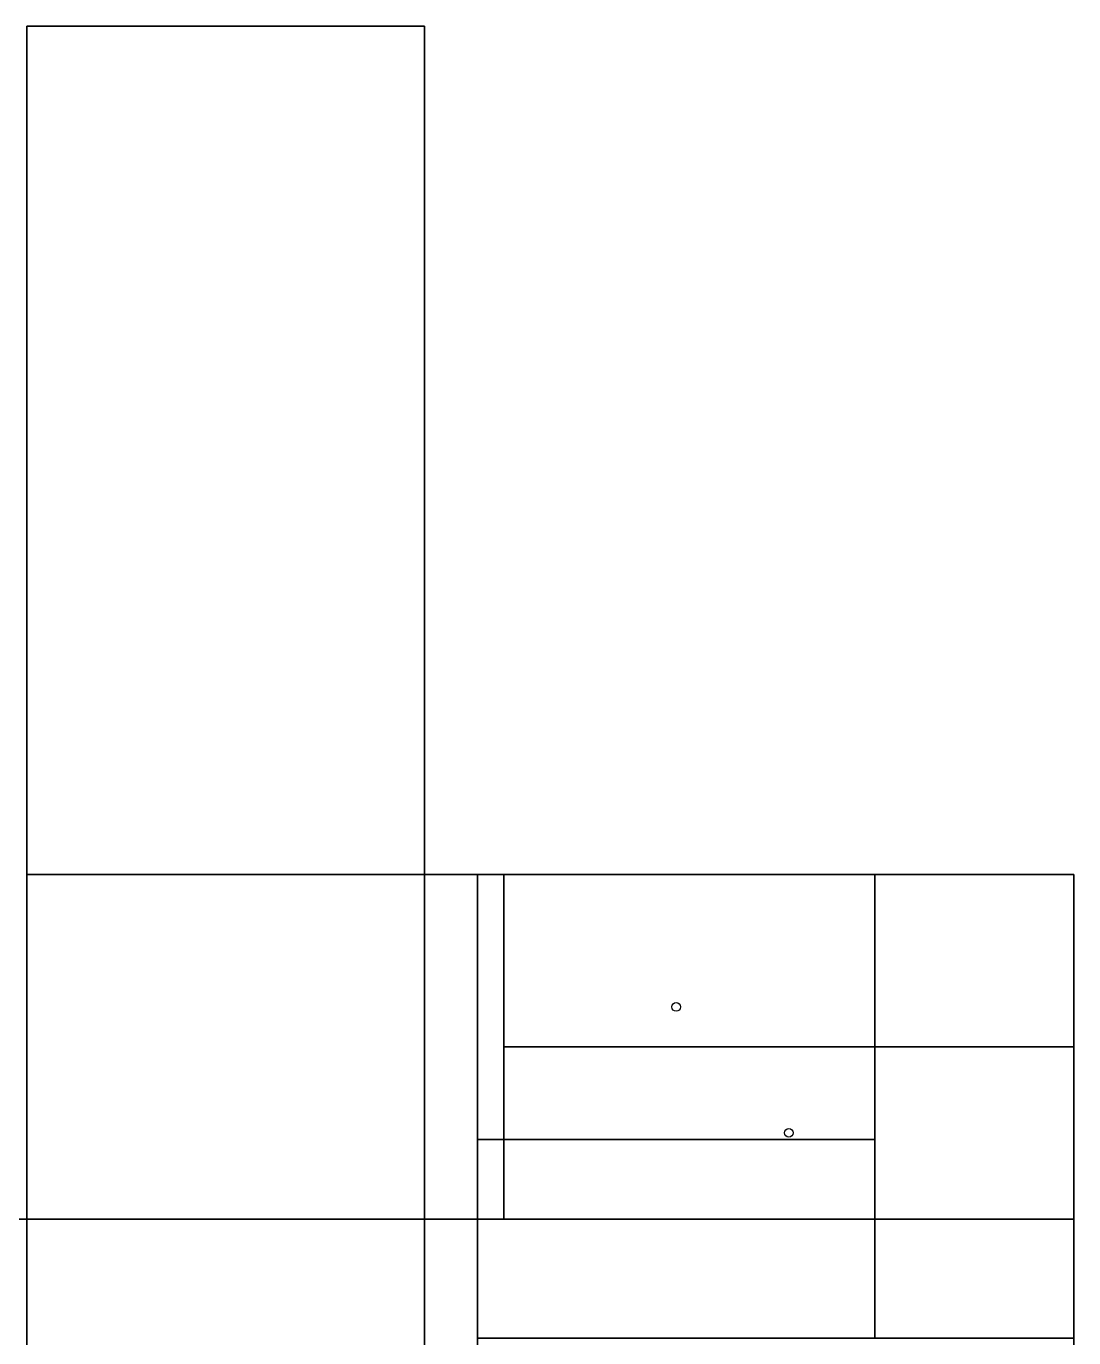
# Model space of a CAD drawing. Header units: metres. Extents: x -14 to 180, y -2 to 171.
# Drawn here: x 52.4 to 100.6, y 110.4 to 170.7 of the extents above; entities that cross this region are included whole.
import ezdxf

# ---------------------------------------------------------------- set-up
doc = ezdxf.new("R2010")
doc.units = ezdxf.units.M

msp = doc.modelspace()

# ---------------------------------------------------------------- linework, layer by layer
at = {"layer": 'FLOOR_1_GAS_STORAGE', "color": 43}
for points in [[(74.3712, 131.6736, 3.048), (74.3712, 131.6736), (70.7136, 131.6736), (70.7136, 131.6736, 3.048)], [(70.7136, 131.6736, 3.048), (70.7136, 131.6736), (70.7136, 115.824), (70.7136, 115.824, 3.048)], [(74.3712, 115.824, 3.048), (74.3712, 115.824), (74.3712, 131.6736), (74.3712, 131.6736, 3.048)], [(70.7136, 115.824, 3.048), (70.7136, 115.824), (74.3712, 115.824), (74.3712, 115.824, 3.048)]]:
    msp.add_3dface(points, dxfattribs=at)
at = {"layer": 'FLOOR_1_GAS_STORAGE', "color": 8}
msp.add_3dface([(74.3712, 131.6736), (74.3712, 115.824), (70.7136, 115.824), (70.7136, 131.6736)], dxfattribs=at)
at = {"layer": 'FLOOR_1_GAS_STORAGE', "color": 15}
msp.add_3dface([(70.7136, 131.6736, 3.048), (70.7136, 115.824, 3.048), (74.3712, 115.824, 3.048), (74.3712, 131.6736, 3.048)], dxfattribs=at)
at = {"layer": 'FLOOR_1_GAS_STORAGE', "color": 143}
msp.add_3dface([(74.3212, 131.6736, 2.3535), (74.3212, 131.6736, 1.1), (70.7636, 131.6736, 1.1), (70.7636, 131.6736, 2.3535)], dxfattribs=at)
at = {"layer": 'FLOOR_1_LAUNDRY', "color": 10}
msp.add_circle((87.478, 119.786, 0.762), 0.2, dxfattribs=at)
msp.add_circle((87.478, 119.786, 0.762), 0.2, dxfattribs=at)
at = {"layer": 'FLOOR_1_LAUNDRY', "color": 43}
for points in [[(74.3712, 123.7488, 3.048), (74.3712, 123.7488), (74.3712, 115.824), (74.3712, 115.824, 3.048)], [(100.584, 123.7488, 3.048), (100.584, 123.7488), (74.3712, 123.7488), (74.3712, 123.7488, 3.048)], [(100.584, 115.824, 3.048), (100.584, 115.824), (100.584, 123.7488), (100.584, 123.7488, 3.048)], [(74.3712, 115.824, 3.048), (74.3712, 115.824), (100.584, 115.824), (100.584, 115.824, 3.048)]]:
    msp.add_3dface(points, dxfattribs=at)
at = {"layer": 'FLOOR_1_LAUNDRY', "color": 8}
msp.add_3dface([(100.584, 123.7488), (100.584, 115.824), (74.3712, 115.824), (74.3712, 123.7488)], dxfattribs=at)
at = {"layer": 'FLOOR_1_LAUNDRY', "color": 15}
msp.add_3dface([(74.3712, 123.7488, 3.048), (74.3712, 115.824, 3.048), (100.584, 115.824, 3.048), (100.584, 123.7488, 3.048)], dxfattribs=at)
at = {"layer": 'FLOOR_1_LAUNDRY', "color": 143}
msp.add_3dface([(100.584, 115.874, 2.3348), (100.584, 115.874, 1.1), (100.584, 123.6988, 1.1), (100.584, 123.6988, 2.3348)], dxfattribs=at)
at = {"layer": 'FLOOR_1_MECH_2', "color": 43}
for points in [[(70.7136, 170.688, 3.048), (70.7136, 170.688), (52.4256, 170.688), (52.4256, 170.688, 3.048)], [(52.4256, 170.688, 3.048), (52.4256, 170.688), (52.4256, 115.824), (52.4256, 115.824, 3.048)], [(70.7136, 131.6736, 3.048), (70.7136, 131.6736), (70.7136, 170.688), (70.7136, 170.688, 3.048)], [(70.7136, 115.824, 3.048), (70.7136, 115.824), (70.7136, 131.6736), (70.7136, 131.6736, 3.048)], [(52.4256, 115.824, 3.048), (52.4256, 115.824), (70.7136, 115.824), (70.7136, 115.824, 3.048)]]:
    msp.add_3dface(points, dxfattribs=at)
at = {"layer": 'FLOOR_1_MECH_2', "color": 8}
msp.add_3dface([(70.7136, 170.688), (70.7136, 115.824), (52.4256, 115.824), (52.4256, 170.688)], dxfattribs=at)
at = {"layer": 'FLOOR_1_MECH_2', "color": 15}
for points in [[(52.4256, 170.688, 3.048), (52.4256, 131.6736, 3.048), (70.7136, 131.6736, 3.048), (70.7136, 170.688, 3.048)], [(52.4256, 131.6736, 3.048), (52.4256, 115.824, 3.048), (70.7136, 115.824, 3.048), (70.7136, 131.6736, 3.048)]]:
    msp.add_3dface(points, dxfattribs=at)
at = {"layer": 'FLOOR_1_MECH_2', "color": 143}
for points in [[(52.4256, 170.638, 2.3214), (52.4256, 170.638, 1.1), (52.4256, 115.874, 1.1), (52.4256, 115.874, 2.3214)], [(70.6636, 170.688, 2.3259), (70.6636, 170.688, 1.1), (52.4756, 170.688, 1.1), (52.4756, 170.688, 2.3259)], [(70.7136, 131.7236, 2.3223), (70.7136, 131.7236, 1.1), (70.7136, 170.638, 1.1), (70.7136, 170.638, 2.3223)]]:
    msp.add_3dface(points, dxfattribs=at)
at = {"layer": 'FLOOR_1_OFFICE_1', "color": 43}
for points in [[(52.4256, 115.824, 3.048), (52.4256, 115.824), (27.432, 115.824), (27.432, 115.824, 3.048)], [(52.4256, 88.392, 3.048), (52.4256, 88.392), (52.4256, 115.824), (52.4256, 115.824, 3.048)]]:
    msp.add_3dface(points, dxfattribs=at)
at = {"layer": 'FLOOR_1_OFFICE_1', "color": 8}
msp.add_3dface([(52.4256, 115.824), (52.4256, 88.392), (27.432, 88.392), (27.432, 115.824)], dxfattribs=at)
at = {"layer": 'FLOOR_1_OFFICE_1', "color": 15}
msp.add_3dface([(27.432, 115.824, 3.048), (27.432, 88.392, 3.048), (52.4256, 88.392, 3.048), (52.4256, 115.824, 3.048)], dxfattribs=at)
at = {"layer": 'FLOOR_1_OFFICE_2', "color": 43}
for points in [[(100.584, 115.824, 3.048), (100.584, 115.824), (70.7136, 115.824), (70.7136, 115.824, 3.048)], [(70.7136, 115.824, 3.048), (70.7136, 115.824), (70.7136, 98.1456), (70.7136, 98.1456, 3.048)], [(100.584, 98.1456, 3.048), (100.584, 98.1456), (100.584, 115.824), (100.584, 115.824, 3.048)]]:
    msp.add_3dface(points, dxfattribs=at)
at = {"layer": 'FLOOR_1_OFFICE_2', "color": 8}
msp.add_3dface([(100.584, 115.824), (100.584, 98.1456), (70.7136, 98.1456), (70.7136, 115.824)], dxfattribs=at)
at = {"layer": 'FLOOR_1_OFFICE_2', "color": 15}
msp.add_3dface([(70.7136, 115.824, 3.048), (70.7136, 98.1456, 3.048), (100.584, 98.1456, 3.048), (100.584, 115.824, 3.048)], dxfattribs=at)
at = {"layer": 'FLOOR_1_OFFICE_2', "color": 143}
msp.add_3dface([(100.584, 98.1956, 2.3261), (100.584, 98.1956, 1.1), (100.584, 115.774, 1.1), (100.584, 115.774, 2.3261)], dxfattribs=at)
at = {"layer": 'FLOOR_1_RECEIVING', "color": 43}
for points in [[(74.3712, 131.6736, 3.048), (74.3712, 131.6736), (74.3712, 123.7488), (74.3712, 123.7488, 3.048)], [(100.584, 131.6736, 3.048), (100.584, 131.6736), (74.3712, 131.6736), (74.3712, 131.6736, 3.048)], [(100.584, 123.7488, 3.048), (100.584, 123.7488), (100.584, 131.6736), (100.584, 131.6736, 3.048)], [(74.3712, 123.7488, 3.048), (74.3712, 123.7488), (100.584, 123.7488), (100.584, 123.7488, 3.048)]]:
    msp.add_3dface(points, dxfattribs=at)
at = {"layer": 'FLOOR_1_RECEIVING', "color": 8}
msp.add_3dface([(100.584, 131.6736), (100.584, 123.7488), (74.3712, 123.7488), (74.3712, 131.6736)], dxfattribs=at)
at = {"layer": 'FLOOR_1_RECEIVING', "color": 15}
msp.add_3dface([(74.3712, 131.6736, 3.048), (74.3712, 123.7488, 3.048), (100.584, 123.7488, 3.048), (100.584, 131.6736, 3.048)], dxfattribs=at)
at = {"layer": 'FLOOR_1_RECEIVING', "color": 143}
for points in [[(100.534, 131.6736, 2.3239), (100.534, 131.6736, 1.1), (74.4212, 131.6736, 1.1), (74.4212, 131.6736, 2.3239)], [(100.584, 123.7988, 2.3348), (100.584, 123.7988, 1.1), (100.584, 131.6236, 1.1), (100.584, 131.6236, 2.3348)]]:
    msp.add_3dface(points, dxfattribs=at)
at = {"layer": 'FLOOR_1_STORAGE', "color": 43}
for points in [[(70.7136, 115.824, 3.048), (70.7136, 115.824), (52.4256, 115.824), (52.4256, 115.824, 3.048)], [(52.4256, 115.824, 3.048), (52.4256, 115.824), (52.4256, 88.392), (52.4256, 88.392, 3.048)], [(70.7136, 88.392, 3.048), (70.7136, 88.392), (70.7136, 115.824), (70.7136, 115.824, 3.048)]]:
    msp.add_3dface(points, dxfattribs=at)
at = {"layer": 'FLOOR_1_STORAGE', "color": 8}
msp.add_3dface([(70.7136, 115.824), (70.7136, 88.392), (52.4256, 88.392), (52.4256, 115.824)], dxfattribs=at)
at = {"layer": 'FLOOR_1_STORAGE', "color": 15}
msp.add_3dface([(52.4256, 115.824, 3.048), (52.4256, 88.392, 3.048), (70.7136, 88.392, 3.048), (70.7136, 115.824, 3.048)], dxfattribs=at)
at = {"layer": 'FLOOR_2_OPERATING', "color": 43}
for points in [[(52.4256, 131.674, 6.096), (52.4256, 131.674, 3.048), (52.4256, 113.9956, 3.048), (52.4256, 113.9956, 6.096)], [(100.584, 131.674, 6.096), (100.584, 131.674, 3.048), (52.4256, 131.674, 3.048), (52.4256, 131.674, 6.096)], [(100.584, 94.4884, 6.096), (100.584, 94.4884, 3.048), (100.584, 131.674, 3.048), (100.584, 131.674, 6.096)], [(52.4256, 113.9956, 6.096), (52.4256, 113.9956, 3.048), (52.4256, 94.4884, 3.048), (52.4256, 94.4884, 6.096)]]:
    msp.add_3dface(points, dxfattribs=at)
at = {"layer": 'FLOOR_2_OPERATING', "color": 8}
msp.add_3dface([(100.584, 131.674, 3.048), (100.584, 94.4884, 3.048), (52.4256, 94.4884, 3.048), (52.4256, 131.674, 3.048)], dxfattribs=at)
at = {"layer": 'FLOOR_2_OPERATING', "color": 15}
for points in [[(52.4256, 131.674, 6.096), (52.4256, 94.4884, 6.096), (73.152, 94.4884, 6.096), (73.152, 131.674, 6.096)], [(73.152, 131.674, 6.096), (73.152, 94.4884, 6.096), (100.584, 94.4884, 6.096), (100.584, 131.674, 6.096)]]:
    msp.add_3dface(points, dxfattribs=at)
at = {"layer": 'FLOOR_2_OPERATING', "color": 143}
for points in [[(52.4256, 131.624, 5.3741), (52.4256, 131.624, 4.148), (52.4256, 114.0456, 4.148), (52.4256, 114.0456, 5.3741)], [(100.534, 131.674, 5.3697), (100.534, 131.674, 4.148), (52.4756, 131.674, 4.148), (52.4756, 131.674, 5.3697)], [(100.584, 94.5384, 5.3705), (100.584, 94.5384, 4.148), (100.584, 131.624, 4.148), (100.584, 131.624, 5.3705)]]:
    msp.add_3dface(points, dxfattribs=at)
at = {"layer": 'FLOOR_2_PATIENT_1', "color": 43}
for points in [[(52.4256, 115.824, 6.096), (52.4256, 115.824, 3.048), (9.144, 115.824, 3.048), (9.144, 115.824, 6.096)], [(52.4256, 108.5088, 6.096), (52.4256, 108.5088, 3.048), (52.4256, 115.824, 3.048), (52.4256, 115.824, 6.096)]]:
    msp.add_3dface(points, dxfattribs=at)
at = {"layer": 'FLOOR_2_PATIENT_1', "color": 8}
msp.add_3dface([(52.4256, 115.824, 3.048), (52.4256, 108.5088, 3.048), (9.144, 108.5088, 3.048), (9.144, 115.824, 3.048)], dxfattribs=at)
at = {"layer": 'FLOOR_2_PATIENT_1', "color": 15}
msp.add_3dface([(9.144, 115.824, 6.096), (9.144, 108.5088, 6.096), (52.4256, 108.5088, 6.096), (52.4256, 115.824, 6.096)], dxfattribs=at)
at = {"layer": 'FLOOR_3_ICU', "color": 43}
for points in [[(100.584, 131.6736, 9.144), (100.584, 131.6736, 6.096), (91.44, 131.6736, 6.096), (91.44, 131.6736, 9.144)], [(91.44, 131.6736, 9.144), (91.44, 131.6736, 6.096), (91.44, 110.3376, 6.096), (91.44, 110.3376, 9.144)], [(100.584, 110.3376, 9.144), (100.584, 110.3376, 6.096), (100.584, 131.6736, 6.096), (100.584, 131.6736, 9.144)]]:
    msp.add_3dface(points, dxfattribs=at)
at = {"layer": 'FLOOR_3_ICU', "color": 8}
msp.add_3dface([(100.584, 131.6736, 6.096), (100.584, 110.3376, 6.096), (91.44, 110.3376, 6.096), (91.44, 131.6736, 6.096)], dxfattribs=at)
at = {"layer": 'FLOOR_3_ICU', "color": 15}
msp.add_3dface([(91.44, 131.6736, 9.144), (91.44, 110.3376, 9.144), (100.584, 110.3376, 9.144), (100.584, 131.6736, 9.144)], dxfattribs=at)
at = {"layer": 'FLOOR_3_ICU', "color": 143}
for points in [[(100.534, 131.6736, 8.4287), (100.534, 131.6736, 7.196), (91.49, 131.6736, 7.196), (91.49, 131.6736, 8.4287)], [(100.584, 110.3876, 8.4209), (100.584, 110.3876, 7.196), (100.584, 131.6236, 7.196), (100.584, 131.6236, 8.4209)]]:
    msp.add_3dface(points, dxfattribs=at)
at = {"layer": 'FLOOR_3_NURSE_STATION_2', "color": 10}
msp.add_circle((82.296, 125.5776, 6.858), 0.2, dxfattribs=at)
msp.add_circle((82.296, 125.5776, 6.858), 0.2, dxfattribs=at)
at = {"layer": 'FLOOR_3_NURSE_STATION_2', "color": 43}
for points in [[(73.152, 131.6736, 9.144), (73.152, 131.6736, 6.096), (73.152, 119.4816, 6.096), (73.152, 119.4816, 9.144)], [(91.44, 131.6736, 9.144), (91.44, 131.6736, 6.096), (73.152, 131.6736, 6.096), (73.152, 131.6736, 9.144)], [(91.44, 119.4816, 9.144), (91.44, 119.4816, 6.096), (91.44, 131.6736, 6.096), (91.44, 131.6736, 9.144)], [(73.152, 119.4816, 9.144), (73.152, 119.4816, 6.096), (91.44, 119.4816, 6.096), (91.44, 119.4816, 9.144)]]:
    msp.add_3dface(points, dxfattribs=at)
at = {"layer": 'FLOOR_3_NURSE_STATION_2', "color": 8}
msp.add_3dface([(91.44, 131.6736, 6.096), (91.44, 119.4816, 6.096), (73.152, 119.4816, 6.096), (73.152, 131.6736, 6.096)], dxfattribs=at)
at = {"layer": 'FLOOR_3_NURSE_STATION_2', "color": 15}
msp.add_3dface([(73.152, 131.6736, 9.144), (73.152, 119.4816, 9.144), (91.44, 119.4816, 9.144), (91.44, 131.6736, 9.144)], dxfattribs=at)
at = {"layer": 'FLOOR_3_NURSE_STATION_2', "color": 143}
for points in [[(73.152, 131.6236, 8.4253), (73.152, 131.6236, 7.196), (73.152, 119.5316, 7.196), (73.152, 119.5316, 8.4253)], [(91.39, 131.6736, 8.4219), (91.39, 131.6736, 7.196), (73.202, 131.6736, 7.196), (73.202, 131.6736, 8.4219)]]:
    msp.add_3dface(points, dxfattribs=at)
at = {"layer": 'FLOOR_3_OPERATING', "color": 43}
for points in [[(73.152, 119.482, 9.144), (73.152, 119.482, 6.096), (73.152, 110.3376, 6.096), (73.152, 110.3376, 9.144)], [(91.44, 119.482, 9.144), (91.44, 119.482, 6.096), (73.152, 119.482, 6.096), (73.152, 119.482, 9.144)], [(91.44, 110.3376, 9.144), (91.44, 110.3376, 6.096), (91.44, 119.482, 6.096), (91.44, 119.482, 9.144)]]:
    msp.add_3dface(points, dxfattribs=at)
at = {"layer": 'FLOOR_3_OPERATING', "color": 8}
msp.add_3dface([(91.44, 119.482, 6.096), (91.44, 110.3376, 6.096), (73.152, 110.3376, 6.096), (73.152, 119.482, 6.096)], dxfattribs=at)
at = {"layer": 'FLOOR_3_OPERATING', "color": 15}
msp.add_3dface([(73.152, 119.482, 9.144), (73.152, 110.3376, 9.144), (91.44, 110.3376, 9.144), (91.44, 119.482, 9.144)], dxfattribs=at)
at = {"layer": 'FLOOR_3_OPERATING', "color": 143}
msp.add_3dface([(73.152, 119.432, 8.4287), (73.152, 119.432, 7.196), (73.152, 110.3876, 7.196), (73.152, 110.3876, 8.4287)], dxfattribs=at)

doc.saveas('drawing.dxf')
